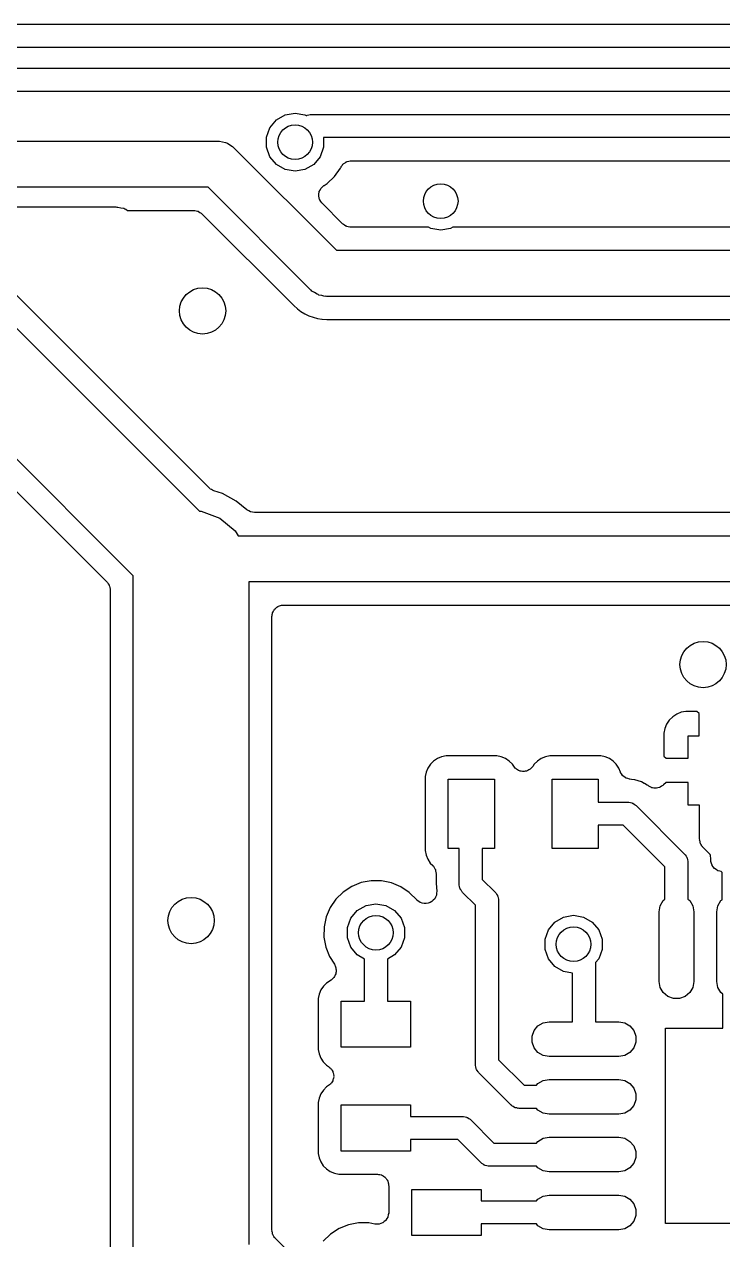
# Model space of a CAD drawing. Extents: x 69.6 to 139.6, y -158 to -61.
# Drawn here: x 82.06 to 88.1, y -107.99 to -97.47 of the extents above; entities that cross this region are included whole.
import ezdxf

# ---------------------------------------------------------------- set-up
doc = ezdxf.new("R2010")
doc.units = 0
doc.header["$MEASUREMENT"] = 0
doc.layers.add('BLACK', color=7, linetype='CONTINUOUS')

msp = doc.modelspace()

# ---------------------------------------------------------------- linework, layer by layer
at = {"layer": 'Black'}
for p, q in [((78.4214, -97.47), (106.063, -97.47)), ((106.162, -97.67), (78.38, -97.67)), ((80.575, -97.85), (100.375, -97.85)), ((100.334, -98.05), (80.6971, -98.05)), ((84.1827, -98.3645), (84.2387, -98.2978)), ((84.2387, -98.2978), (84.3142, -98.2542)), ((84.3142, -98.2542), (84.4, -98.239)), ((84.4, -98.239), (84.4858, -98.2542)), ((84.4858, -98.2542), (84.4964, -98.2603)), ((84.4964, -98.2603), (84.4977, -98.2594)), ((84.4977, -98.2594), (84.502, -98.2582)), ((84.502, -98.2582), (84.5058, -98.256)), ((84.5058, -98.256), (84.5187, -98.2538)), ((84.5187, -98.2538), (84.5313, -98.2504)), ((84.5313, -98.2504), (84.5357, -98.2508)), ((84.5357, -98.2508), (84.54, -98.25)), ((84.54, -98.25), (98.8, -98.25)), ((84.1529, -98.4464), (84.1827, -98.3645)), ((78.9028, -98.48), (83.73, -98.48)), ((83.73, -98.48), (83.7387, -98.4815)), ((83.7387, -98.4815), (83.7474, -98.4808)), ((83.7474, -98.4808), (83.7727, -98.4875)), ((83.7727, -98.4875), (83.7984, -98.4921)), ((83.7984, -98.4921), (83.806, -98.4965)), ((83.806, -98.4965), (83.8145, -98.4987)), ((83.8145, -98.4987), (83.8359, -98.5137)), ((83.8359, -98.5137), (83.8586, -98.5268)), ((83.8586, -98.5268), (83.8642, -98.5335)), ((83.8642, -98.5335), (83.8714, -98.5386)), ((84.1529, -98.5336), (84.1529, -98.4464)), ((84.1827, -98.6155), (84.1529, -98.5336)), ((84.6471, -98.5336), (84.6173, -98.6155)), ((98.7586, -98.45), (84.6471, -98.45)), ((84.6471, -98.45), (84.6471, -98.5336)), ((83.8714, -98.5386), (84.7578, -99.425)), ((84.2387, -98.6822), (84.1827, -98.6155)), ((84.6173, -98.6155), (84.5613, -98.6822)), ((84.3142, -98.7258), (84.2387, -98.6822)), ((84.4, -98.741), (84.3142, -98.7258)), ((84.4858, -98.7258), (84.4, -98.741)), ((84.5613, -98.6822), (84.4858, -98.7258)), ((84.7423, -98.7855), (84.7932, -98.7134)), ((84.7932, -98.7134), (84.795, -98.7093)), ((84.795, -98.7093), (84.7979, -98.705)), ((84.7979, -98.705), (84.7997, -98.7)), ((84.7997, -98.7), (84.8076, -98.6906)), ((84.8076, -98.6906), (84.8144, -98.6805)), ((84.8144, -98.6805), (84.8186, -98.6774)), ((84.8186, -98.6774), (84.822, -98.6734)), ((84.822, -98.6734), (84.8326, -98.6673)), ((84.8326, -98.6673), (84.8425, -98.6601)), ((84.8425, -98.6601), (84.8475, -98.6587)), ((84.8475, -98.6587), (84.8521, -98.656)), ((84.8521, -98.656), (84.8641, -98.6539)), ((84.8641, -98.6539), (84.8759, -98.6505)), ((84.8759, -98.6505), (84.8811, -98.6509)), ((84.8811, -98.6509), (84.8863, -98.65)), ((84.8863, -98.65), (98.5591, -98.65)), ((84.6514, -98.8634), (84.6784, -98.8463)), ((84.6784, -98.8463), (84.7423, -98.7855)), ((83.6472, -98.88), (78.82, -98.88)), ((84.5336, -99.7664), (83.6472, -98.88)), ((84.6051, -98.9521), (84.6071, -98.9371)), ((84.6056, -98.9543), (84.6051, -98.9521)), ((84.6054, -98.9566), (84.6056, -98.9543)), ((84.6071, -98.9371), (84.6084, -98.922)), ((84.6084, -98.922), (84.6094, -98.9199)), ((84.6094, -98.9199), (84.6097, -98.9176)), ((84.6097, -98.9176), (84.6167, -98.9043)), ((84.6167, -98.9043), (84.6231, -98.8905)), ((84.6231, -98.8905), (84.6247, -98.8889)), ((84.6247, -98.8889), (84.6258, -98.8869)), ((84.6258, -98.8869), (84.6369, -98.8767)), ((84.6369, -98.8767), (84.6476, -98.866)), ((84.6476, -98.866), (84.6497, -98.865)), ((84.6497, -98.865), (84.6514, -98.8634)), ((78.6703, -99.05), (82.85, -99.05)), ((82.85, -99.05), (82.8587, -99.0515)), ((82.8587, -99.0515), (82.8674, -99.0508)), ((82.8674, -99.0508), (82.8927, -99.0575)), ((82.8927, -99.0575), (82.9184, -99.0621)), ((84.6093, -98.9712), (84.6054, -98.9566)), ((84.6125, -98.986), (84.6093, -98.9712)), ((84.6138, -98.9879), (84.6125, -98.986)), ((84.6144, -98.9901), (84.6138, -98.9879)), ((84.623, -99.0025), (84.6144, -98.9901)), ((84.6311, -99.0153), (84.623, -99.0025)), ((84.633, -99.0167), (84.6311, -99.0153)), ((84.6343, -99.0186), (84.633, -99.0167)), ((84.8114, -99.1957), (84.6343, -99.0186)), ((82.9184, -99.0621), (82.926, -99.0665)), ((82.926, -99.0665), (82.9345, -99.0687)), ((82.9345, -99.0687), (82.9506, -99.08)), ((82.9506, -99.08), (83.5229, -99.08)), ((83.5229, -99.08), (83.5272, -99.0808)), ((83.5272, -99.0808), (83.5316, -99.0804)), ((83.5316, -99.0804), (83.5442, -99.0838)), ((83.5442, -99.0838), (83.5571, -99.086)), ((83.5571, -99.086), (83.5609, -99.0882)), ((83.5609, -99.0882), (83.5652, -99.0894)), ((83.5652, -99.0894), (83.5759, -99.0969)), ((83.5759, -99.0969), (83.5872, -99.1034)), ((83.5872, -99.1034), (83.59, -99.1068)), ((83.59, -99.1068), (83.5936, -99.1093)), ((83.5936, -99.1093), (84.3887, -99.9044)), ((84.815, -99.1982), (84.8114, -99.1957)), ((84.8178, -99.2016), (84.815, -99.1982)), ((84.8291, -99.2081), (84.8178, -99.2016)), ((84.8398, -99.2156), (84.8291, -99.2081)), ((84.8441, -99.2168), (84.8398, -99.2156)), ((84.8479, -99.219), (84.8441, -99.2168)), ((84.8608, -99.2212), (84.8479, -99.219)), ((84.8734, -99.2246), (84.8608, -99.2212)), ((84.8778, -99.2242), (84.8734, -99.2246)), ((84.8821, -99.225), (84.8778, -99.2242)), ((85.5554, -99.225), (84.8821, -99.225)), ((85.5742, -99.2358), (85.5554, -99.225)), ((85.66, -99.251), (85.5742, -99.2358)), ((85.7458, -99.2358), (85.66, -99.251)), ((85.7646, -99.225), (85.7458, -99.2358)), ((90.0496, -99.225), (85.7646, -99.225)), ((84.7578, -99.425), (90.05, -99.425)), ((83.6559, -101.482), (81.7627, -99.5892)), ((81.6178, -99.7272), (83.5733, -101.683)), ((84.5408, -99.7715), (84.5336, -99.7664)), ((84.5464, -99.7782), (84.5408, -99.7715)), ((84.5691, -99.7913), (84.5464, -99.7782)), ((84.5905, -99.8063), (84.5691, -99.7913)), ((84.599, -99.8085), (84.5905, -99.8063)), ((84.6066, -99.8129), (84.599, -99.8085)), ((84.6323, -99.8175), (84.6066, -99.8129)), ((84.6576, -99.8242), (84.6323, -99.8175)), ((84.6663, -99.8235), (84.6576, -99.8242)), ((84.675, -99.825), (84.6663, -99.8235)), ((89.9672, -99.825), (84.675, -99.825)), ((84.3887, -99.9044), (84.4206, -99.9306)), ((84.4206, -99.9306), (84.421, -99.931)), ((84.421, -99.931), (84.4214, -99.9313)), ((84.4214, -99.9313), (84.4509, -99.956)), ((84.4509, -99.956), (84.4848, -99.9742)), ((84.4848, -99.9742), (84.4852, -99.9745)), ((84.4852, -99.9745), (84.4857, -99.9747)), ((84.4857, -99.9747), (84.5194, -99.9932)), ((84.5194, -99.9932), (84.5562, -100.004)), ((84.5562, -100.004), (84.5566, -100.005)), ((84.5566, -100.005), (84.5572, -100.005)), ((84.5572, -100.005), (84.5939, -100.016)), ((84.5939, -100.016), (84.6322, -100.02)), ((84.6322, -100.02), (84.6327, -100.02)), ((84.6327, -100.02), (84.6332, -100.02)), ((84.6332, -100.02), (84.674, -100.025)), ((84.674, -100.025), (84.6741, -100.025)), ((84.6741, -100.025), (84.6753, -100.025)), ((84.6753, -100.025), (89.8429, -100.025)), ((83, -102.241), (81.1693, -100.41)), ((81.1158, -100.639), (82.7707, -102.294)), ((83.6615, -101.486), (83.6559, -101.482)), ((83.6662, -101.491), (83.6615, -101.486)), ((83.6757, -101.496), (83.6662, -101.491)), ((83.6844, -101.502), (83.6757, -101.496)), ((83.691, -101.504), (83.6844, -101.502)), ((83.6971, -101.507), (83.691, -101.504)), ((83.7711, -101.53), (83.6971, -101.507)), ((83.8912, -101.595), (83.7711, -101.53)), ((83.5733, -101.683), (83.5868, -101.683)), ((83.5868, -101.683), (83.75, -101.742)), ((83.984, -101.672), (83.8912, -101.595)), ((83.9988, -101.68), (83.984, -101.672)), ((84.0135, -101.689), (83.9988, -101.68)), ((84.0139, -101.689), (84.0135, -101.689)), ((84.0142, -101.689), (84.0139, -101.689)), ((84.031, -101.692), (84.0142, -101.689)), ((83.75, -101.742), (83.883, -101.854)), ((84.0477, -101.695), (84.031, -101.692)), ((90.864, -101.695), (84.0477, -101.695)), ((83.883, -101.854), (83.9068, -101.895)), ((83.9068, -101.895), (91.2387, -101.895)), ((82.7707, -102.294), (82.7732, -102.298)), ((82.7732, -102.298), (82.7766, -102.301)), ((82.7766, -102.301), (82.7831, -102.312)), ((82.7831, -102.312), (82.7906, -102.323)), ((83, -108.235), (83, -102.241)), ((91.137, -102.295), (84, -102.295)), ((84, -102.295), (84, -108.028)), ((82.7906, -102.323), (82.7918, -102.327)), ((82.7918, -102.327), (82.794, -102.331)), ((82.794, -102.331), (82.7962, -102.344)), ((82.7962, -102.344), (82.7996, -102.356)), ((82.7996, -102.356), (82.7992, -102.361)), ((82.7992, -102.361), (82.8, -102.365)), ((82.8, -102.365), (82.8, -108.23)), ((84.219, -102.538), (84.2234, -102.531)), ((84.2234, -102.531), (84.2301, -102.525)), ((84.2301, -102.525), (84.2357, -102.518)), ((84.2357, -102.518), (84.2433, -102.514)), ((84.2433, -102.514), (84.25, -102.508)), ((84.25, -102.508), (84.2582, -102.505)), ((84.2582, -102.505), (84.2658, -102.501)), ((84.2658, -102.501), (84.2744, -102.499)), ((84.2744, -102.499), (84.2826, -102.496)), ((84.2826, -102.496), (84.2914, -102.496)), ((84.2914, -102.496), (84.3, -102.495)), ((84.3, -102.495), (91.0127, -102.495)), ((84.2, -102.595), (84.2015, -102.586)), ((84.2, -107.904), (84.2, -102.595)), ((84.2015, -102.577), (84.2045, -102.569)), ((84.2015, -102.586), (84.2015, -102.577)), ((84.2045, -102.569), (84.206, -102.561)), ((84.206, -102.561), (84.2104, -102.553)), ((84.2104, -102.553), (84.2134, -102.545)), ((84.2134, -102.545), (84.219, -102.538)), ((87.6677, -103.462), (87.6384, -103.491)), ((87.702, -103.439), (87.6677, -103.462)), ((87.74, -103.423), (87.702, -103.439)), ((87.7804, -103.415), (87.74, -103.423)), ((87.8765, -103.415), (87.7804, -103.415)), ((87.8954, -103.434), (87.8765, -103.415)), ((87.8954, -103.625), (87.8954, -103.434)), ((87.5994, -103.563), (87.5912, -103.603)), ((87.6154, -103.525), (87.5994, -103.563)), ((87.6384, -103.491), (87.6154, -103.525)), ((87.5912, -103.603), (87.5908, -103.654)), ((87.5908, -103.654), (87.591, -103.801)), ((87.801, -103.82), (87.801, -103.625)), ((87.801, -103.625), (87.8954, -103.625)), ((85.5712, -103.872), (85.5492, -103.905)), ((85.599, -103.845), (85.5712, -103.872)), ((85.6317, -103.823), (85.599, -103.845)), ((85.6679, -103.808), (85.6317, -103.823)), ((85.7064, -103.8), (85.6679, -103.808)), ((86.0971, -103.8), (85.7064, -103.8)), ((86.1458, -103.8), (86.0971, -103.8)), ((86.1842, -103.808), (86.1458, -103.8)), ((86.2204, -103.823), (86.1842, -103.808)), ((86.2529, -103.845), (86.2204, -103.823)), ((86.2806, -103.873), (86.2529, -103.845)), ((86.2917, -103.89), (86.2806, -103.873)), ((86.2992, -103.898), (86.2917, -103.89)), ((86.3055, -103.907), (86.2992, -103.898)), ((86.4504, -103.898), (86.444, -103.907)), ((86.4579, -103.891), (86.4504, -103.898)), ((86.4703, -103.872), (86.4579, -103.891)), ((86.4982, -103.845), (86.4703, -103.872)), ((86.5308, -103.823), (86.4982, -103.845)), ((86.5671, -103.808), (86.5308, -103.823)), ((86.6056, -103.8), (86.5671, -103.808)), ((86.9963, -103.8), (86.6056, -103.8)), ((87.045, -103.8), (86.9963, -103.8)), ((87.0834, -103.808), (87.045, -103.8)), ((87.1196, -103.823), (87.0834, -103.808)), ((87.1521, -103.845), (87.1196, -103.823)), ((87.1797, -103.873), (87.1521, -103.845)), ((87.2014, -103.906), (87.1797, -103.873)), ((87.591, -103.801), (87.61, -103.82)), ((87.61, -103.82), (87.801, -103.82)), ((85.5262, -103.979), (85.5258, -104.028)), ((85.534, -103.941), (85.5262, -103.979)), ((85.5492, -103.905), (85.534, -103.941)), ((85.726, -104.6), (85.726, -104)), ((85.726, -104), (86.1248, -104)), ((86.1248, -104), (86.1248, -104.6)), ((86.3111, -103.91), (86.3055, -103.907)), ((86.3156, -103.915), (86.3111, -103.91)), ((86.3253, -103.92), (86.3156, -103.915)), ((86.3343, -103.926), (86.3253, -103.92)), ((86.3408, -103.928), (86.3343, -103.926)), ((86.3468, -103.931), (86.3408, -103.928)), ((86.3575, -103.932), (86.3468, -103.931)), ((86.368, -103.934), (86.3575, -103.932)), ((86.3746, -103.934), (86.368, -103.934)), ((86.3813, -103.935), (86.3746, -103.934)), ((86.3918, -103.932), (86.3813, -103.935)), ((86.4026, -103.931), (86.3918, -103.932)), ((86.4085, -103.928), (86.4026, -103.931)), ((86.415, -103.926), (86.4085, -103.928)), ((86.424, -103.92), (86.415, -103.926)), ((86.4338, -103.916), (86.424, -103.92)), ((86.4384, -103.911), (86.4338, -103.916)), ((86.444, -103.907), (86.4384, -103.911)), ((86.6252, -104.6), (86.6252, -104)), ((86.6252, -104), (87.024, -104)), ((87.024, -104), (87.024, -104.2)), ((87.2157, -103.941), (87.2014, -103.906)), ((87.2163, -103.942), (87.2157, -103.941)), ((87.2166, -103.943), (87.2163, -103.942)), ((87.2256, -103.956), (87.2166, -103.943)), ((87.2343, -103.97), (87.2256, -103.956)), ((87.2352, -103.971), (87.2343, -103.97)), ((87.2358, -103.972), (87.2352, -103.971)), ((87.2489, -103.981), (87.2358, -103.972)), ((87.2619, -103.991), (87.2489, -103.981)), ((87.2629, -103.992), (87.2619, -103.991)), ((87.2637, -103.992), (87.2629, -103.992)), ((87.2794, -103.997), (87.2637, -103.992)), ((87.295, -104.002), (87.2794, -103.997)), ((87.296, -104.002), (87.295, -104.002)), ((87.2971, -104.002), (87.296, -104.002)), ((87.3112, -104.004), (87.2971, -104.002)), ((85.5258, -104.028), (85.526, -104.619)), ((87.3117, -104.004), (87.3112, -104.004)), ((87.3122, -104.004), (87.3117, -104.004)), ((87.3408, -104.007), (87.3122, -104.004)), ((87.3682, -104.015), (87.3408, -104.007)), ((87.3687, -104.015), (87.3682, -104.015)), ((87.3692, -104.016), (87.3687, -104.015)), ((87.3966, -104.024), (87.3692, -104.016)), ((87.4218, -104.038), (87.3966, -104.024)), ((87.4223, -104.038), (87.4218, -104.038)), ((87.4227, -104.038), (87.4223, -104.038)), ((87.448, -104.052), (87.4227, -104.038)), ((87.454, -104.057), (87.448, -104.052)), ((87.4578, -104.059), (87.454, -104.057)), ((87.4609, -104.062), (87.4578, -104.059)), ((87.4728, -104.068), (87.4609, -104.062)), ((87.4841, -104.074), (87.4728, -104.068)), ((87.4884, -104.075), (87.4841, -104.074)), ((87.4924, -104.077), (87.4884, -104.075)), ((87.5054, -104.078), (87.4924, -104.077)), ((87.5183, -104.08), (87.5054, -104.078)), ((87.5226, -104.079), (87.5183, -104.08)), ((87.527, -104.08), (87.5226, -104.079)), ((87.5396, -104.076), (87.527, -104.08)), ((87.5525, -104.074), (87.5396, -104.076)), ((87.5563, -104.072), (87.5525, -104.074)), ((87.5605, -104.071), (87.5563, -104.072)), ((87.5712, -104.063), (87.5605, -104.071)), ((87.5825, -104.057), (87.5712, -104.063)), ((87.5854, -104.053), (87.5825, -104.057)), ((87.589, -104.051), (87.5854, -104.053)), ((87.6099, -104.03), (87.589, -104.051)), ((87.801, -104.03), (87.6099, -104.03)), ((87.801, -104.225), (87.801, -104.03)), ((87.024, -104.2), (87.28, -104.2)), ((87.28, -104.2), (87.2843, -104.201)), ((87.2843, -104.201), (87.2887, -104.2)), ((87.2887, -104.2), (87.3013, -104.204)), ((87.3013, -104.204), (87.3142, -104.206)), ((87.3142, -104.206), (87.318, -104.208)), ((87.318, -104.208), (87.3223, -104.209)), ((87.3223, -104.209), (87.333, -104.217)), ((87.333, -104.217), (87.3443, -104.223)), ((87.3443, -104.223), (87.3471, -104.227)), ((87.3471, -104.227), (87.3507, -104.229)), ((87.3507, -104.229), (87.7707, -104.649)), ((87.9004, -104.225), (87.801, -104.225)), ((87.9004, -104.52), (87.9004, -104.225)), ((87.2386, -104.4), (87.024, -104.4)), ((87.024, -104.4), (87.024, -104.6)), ((87.6, -104.761), (87.2386, -104.4)), ((87.9012, -104.525), (87.9004, -104.52)), ((87.9008, -104.529), (87.9012, -104.525)), ((87.9042, -104.542), (87.9008, -104.529)), ((85.526, -104.619), (85.5336, -104.658)), ((85.82, -104.6), (85.726, -104.6)), ((85.82, -104.91), (85.82, -104.6)), ((86.1248, -104.6), (86.02, -104.6)), ((86.02, -104.6), (86.02, -104.869)), ((87.024, -104.6), (86.6252, -104.6)), ((87.9065, -104.555), (87.9042, -104.542)), ((87.9086, -104.558), (87.9065, -104.555)), ((87.9098, -104.563), (87.9086, -104.558)), ((87.9173, -104.573), (87.9098, -104.563)), ((87.9238, -104.585), (87.9173, -104.573)), ((87.9272, -104.588), (87.9238, -104.585)), ((87.9297, -104.591), (87.9272, -104.588)), ((87.991, -104.652), (87.9297, -104.591)), ((85.5336, -104.658), (85.5486, -104.694)), ((85.5486, -104.694), (85.5703, -104.727)), ((85.5703, -104.727), (85.591, -104.748)), ((87.7707, -104.649), (87.7732, -104.653)), ((87.7732, -104.653), (87.7766, -104.656)), ((87.7766, -104.656), (87.7831, -104.667)), ((87.7831, -104.667), (87.7906, -104.678)), ((87.7906, -104.678), (87.7918, -104.682)), ((87.7918, -104.682), (87.794, -104.686)), ((87.794, -104.686), (87.7962, -104.699)), ((87.7962, -104.699), (87.7996, -104.711)), ((87.7996, -104.711), (87.7992, -104.716)), ((87.7992, -104.716), (87.8, -104.72)), ((87.8, -104.72), (87.8, -105.039)), ((87.9943, -104.663), (87.991, -104.652)), ((87.9968, -104.692), (87.9943, -104.663)), ((87.9969, -104.692), (87.9968, -104.692)), ((87.9969, -104.693), (87.9969, -104.692)), ((87.9988, -104.712), (87.9969, -104.693)), ((87.999, -104.713), (87.9988, -104.712)), ((87.9989, -104.714), (87.999, -104.713)), ((88.0037, -104.73), (87.9989, -104.714)), ((88.0081, -104.746), (88.0037, -104.73)), ((85.591, -104.748), (85.5934, -104.751)), ((85.5934, -104.751), (85.5966, -104.754)), ((85.5966, -104.754), (85.6032, -104.765)), ((85.6032, -104.765), (85.6108, -104.776)), ((85.6108, -104.776), (85.6119, -104.78)), ((85.6119, -104.78), (85.614, -104.784)), ((85.614, -104.784), (85.6163, -104.797)), ((85.6163, -104.797), (85.6196, -104.81)), ((85.6196, -104.81), (85.6193, -104.814)), ((85.6193, -104.814), (85.62, -104.818)), ((85.62, -104.818), (85.62, -104.905)), ((87.6, -105.039), (87.6, -104.761)), ((88.0086, -104.746), (88.0081, -104.746)), ((88.0089, -104.747), (88.0086, -104.746)), ((88.0187, -104.761), (88.0089, -104.747)), ((88.0283, -104.774), (88.0187, -104.761)), ((88.029, -104.775), (88.0283, -104.774)), ((88.0296, -104.775), (88.029, -104.775)), ((88.0434, -104.784), (88.0296, -104.775)), ((88.057, -104.794), (88.0434, -104.784)), ((88.0578, -104.794), (88.057, -104.794)), ((88.0585, -104.794), (88.0578, -104.794)), ((88.0746, -104.798), (88.0585, -104.794)), ((88.087, -104.801), (88.0746, -104.798)), ((88.095, -104.809), (88.087, -104.801)), ((88.095, -105.044), (88.095, -104.809)), ((84.8905, -104.929), (84.8167, -104.978)), ((84.9723, -104.896), (84.8905, -104.929)), ((85.059, -104.88), (84.9723, -104.896)), ((85.1473, -104.88), (85.059, -104.88)), ((85.2337, -104.898), (85.1473, -104.88)), ((85.3151, -104.932), (85.2337, -104.898)), ((85.3882, -104.982), (85.3151, -104.932)), ((85.62, -104.905), (85.6231, -104.937)), ((85.6231, -104.937), (85.6231, -104.938)), ((85.6231, -104.938), (85.6232, -104.938)), ((85.6232, -104.938), (85.626, -104.97)), ((85.8208, -104.914), (85.82, -104.91)), ((85.8204, -104.919), (85.8208, -104.914)), ((85.8238, -104.931), (85.8204, -104.919)), ((85.826, -104.944), (85.8238, -104.931)), ((85.8282, -104.948), (85.826, -104.944)), ((85.8294, -104.952), (85.8282, -104.948)), ((86.02, -104.869), (86.1307, -104.979)), ((84.7536, -105.039), (84.7038, -105.112)), ((84.8167, -104.978), (84.7536, -105.039)), ((85.4555, -105.049), (85.3882, -104.982)), ((85.4556, -105.049), (85.4555, -105.049)), ((85.4557, -105.05), (85.4556, -105.049)), ((85.4699, -105.059), (85.4557, -105.05)), ((85.5959, -105.049), (85.5838, -105.061)), ((85.6081, -105.036), (85.5959, -105.049)), ((85.6082, -105.036), (85.6081, -105.036)), ((85.6083, -105.036), (85.6082, -105.036)), ((85.6155, -105.021), (85.6083, -105.036)), ((85.6229, -105.005), (85.6155, -105.021)), ((85.623, -105.005), (85.6229, -105.005)), ((85.6229, -105.005), (85.6229, -105.005)), ((85.6245, -104.988), (85.623, -105.005)), ((85.6261, -104.97), (85.6245, -104.988)), ((85.626, -104.97), (85.626, -104.97)), ((85.626, -104.97), (85.6261, -104.97)), ((85.8369, -104.963), (85.8294, -104.952)), ((85.8434, -104.974), (85.8369, -104.963)), ((85.8468, -104.977), (85.8434, -104.974)), ((85.8493, -104.981), (85.8468, -104.977)), ((85.96, -105.091), (85.8493, -104.981)), ((86.1307, -104.979), (86.1332, -104.983)), ((86.1332, -104.983), (86.1366, -104.986)), ((86.1366, -104.986), (86.1431, -104.997)), ((86.1431, -104.997), (86.1506, -105.008)), ((86.1506, -105.008), (86.1518, -105.012)), ((86.1518, -105.012), (86.154, -105.016)), ((86.154, -105.016), (86.1562, -105.029)), ((86.1562, -105.029), (86.1596, -105.041)), ((86.1596, -105.041), (86.1592, -105.046)), ((86.1592, -105.046), (86.16, -105.05)), ((86.16, -105.05), (86.16, -106.429)), ((87.559, -105.097), (87.5851, -105.052)), ((87.5851, -105.052), (87.6, -105.039)), ((87.8, -105.039), (87.8149, -105.052)), ((87.8149, -105.052), (87.841, -105.097)), ((88.059, -105.097), (88.0851, -105.052)), ((88.0851, -105.052), (88.095, -105.044)), ((84.7038, -105.112), (84.669, -105.193)), ((84.8827, -105.205), (84.9387, -105.138)), ((84.9387, -105.138), (85.0142, -105.094)), ((85.0142, -105.094), (85.1, -105.079)), ((85.1, -105.079), (85.1858, -105.094)), ((85.1858, -105.094), (85.2613, -105.138)), ((85.2613, -105.138), (85.3173, -105.205)), ((85.4838, -105.069), (85.4699, -105.059)), ((85.484, -105.069), (85.4838, -105.069)), ((85.4841, -105.069), (85.484, -105.069)), ((85.5009, -105.074), (85.4841, -105.069)), ((85.5173, -105.078), (85.5009, -105.074)), ((85.5175, -105.078), (85.5173, -105.078)), ((85.5177, -105.078), (85.5175, -105.078)), ((85.5348, -105.077), (85.5177, -105.078)), ((85.552, -105.075), (85.5348, -105.077)), ((85.5521, -105.075), (85.552, -105.075)), ((85.5523, -105.075), (85.5521, -105.075)), ((85.5679, -105.068), (85.5523, -105.075)), ((85.5835, -105.061), (85.5679, -105.068)), ((85.5836, -105.061), (85.5835, -105.061)), ((85.5838, -105.061), (85.5836, -105.061)), ((85.96, -106.47), (85.96, -105.091)), ((87.55, -105.148), (87.559, -105.097)), ((87.55, -105.752), (87.55, -105.148)), ((87.841, -105.097), (87.85, -105.148)), ((87.85, -105.148), (87.85, -105.752)), ((88.05, -105.148), (88.059, -105.097)), ((88.05, -105.752), (88.05, -105.148)), ((84.669, -105.193), (84.6506, -105.28)), ((84.8529, -105.286), (84.8827, -105.205)), ((85.3173, -105.205), (85.3471, -105.286)), ((86.5927, -105.305), (86.6487, -105.238)), ((86.6487, -105.238), (86.7242, -105.194)), ((86.7242, -105.194), (86.81, -105.179)), ((86.81, -105.179), (86.8958, -105.194)), ((86.8958, -105.194), (86.9713, -105.238)), ((86.9713, -105.238), (87.0273, -105.305)), ((84.6506, -105.28), (84.6494, -105.368)), ((84.6494, -105.368), (84.6653, -105.455)), ((84.8529, -105.374), (84.8529, -105.286)), ((85.3471, -105.286), (85.3471, -105.374)), ((86.5629, -105.386), (86.5927, -105.305)), ((87.0273, -105.305), (87.0571, -105.386)), ((84.6653, -105.455), (84.6978, -105.537)), ((84.8827, -105.455), (84.8529, -105.374)), ((84.9387, -105.522), (84.8827, -105.455)), ((85.3173, -105.455), (85.2613, -105.522)), ((85.3471, -105.374), (85.3173, -105.455)), ((86.5629, -105.474), (86.5629, -105.386)), ((86.5927, -105.555), (86.5629, -105.474)), ((87.0571, -105.474), (87.0273, -105.555)), ((87.0571, -105.386), (87.0571, -105.474)), ((84.6978, -105.537), (84.7402, -105.602)), ((85, -105.558), (84.9387, -105.522)), ((85, -105.921), (85, -105.558)), ((85.2613, -105.522), (85.2, -105.558)), ((85.2, -105.558), (85.2, -105.921)), ((86.6487, -105.622), (86.5927, -105.555)), ((87.0273, -105.555), (87, -105.588)), ((84.7402, -105.602), (84.7433, -105.61)), ((84.7433, -105.61), (84.7478, -105.617)), ((84.7478, -105.617), (84.75, -105.626)), ((84.7521, -105.685), (84.7479, -105.693)), ((84.75, -105.626), (84.7536, -105.634)), ((84.753, -105.677), (84.7521, -105.685)), ((84.7553, -105.669), (84.753, -105.677)), ((84.7536, -105.634), (84.754, -105.642)), ((84.754, -105.642), (84.7559, -105.65)), ((84.7559, -105.65), (84.7549, -105.66)), ((84.7549, -105.66), (84.7553, -105.669)), ((86.7242, -105.666), (86.6487, -105.622)), ((86.8, -105.679), (86.7242, -105.666)), ((86.8, -106.1), (86.8, -105.679)), ((87, -105.588), (87, -106.1)), ((84.6733, -105.765), (84.6454, -105.793)), ((84.7115, -105.74), (84.6733, -105.765)), ((84.7173, -105.734), (84.7115, -105.74)), ((84.7241, -105.73), (84.7173, -105.734)), ((84.7298, -105.722), (84.7241, -105.73)), ((84.7366, -105.716), (84.7298, -105.722)), ((84.7402, -105.709), (84.7366, -105.716)), ((84.7451, -105.702), (84.7402, -105.709)), ((84.7479, -105.693), (84.7451, -105.702)), ((87.559, -105.803), (87.55, -105.752)), ((87.85, -105.752), (87.841, -105.803)), ((88.059, -105.803), (88.05, -105.752)), ((84.6083, -105.862), (84.6004, -105.9)), ((84.6235, -105.825), (84.6083, -105.862)), ((84.6454, -105.793), (84.6235, -105.825)), ((87.5851, -105.848), (87.559, -105.803)), ((87.625, -105.882), (87.5851, -105.848)), ((87.674, -105.899), (87.625, -105.882)), ((87.775, -105.882), (87.726, -105.899)), ((87.8149, -105.848), (87.775, -105.882)), ((87.841, -105.803), (87.8149, -105.848)), ((88.0851, -105.848), (88.059, -105.803)), ((88.1, -105.861), (88.0851, -105.848)), ((88.1, -106.155), (88.1, -105.861)), ((84.6004, -105.9), (84.6001, -105.949)), ((84.6001, -105.949), (84.6003, -106.339)), ((84.8003, -106.32), (84.8003, -105.921)), ((84.8003, -105.921), (85, -105.921)), ((85.2, -105.921), (85.3997, -105.921)), ((85.3997, -105.921), (85.3997, -106.32)), ((87.726, -105.899), (87.674, -105.899)), ((86.547, -106.109), (86.5983, -106.1)), ((86.5983, -106.1), (86.8, -106.1)), ((87, -106.1), (87.2017, -106.1)), ((87.2017, -106.1), (87.253, -106.109)), ((86.4506, -106.224), (86.4684, -106.175)), ((86.4684, -106.175), (86.5019, -106.135)), ((86.5019, -106.135), (86.547, -106.109)), ((87.253, -106.109), (87.2981, -106.135)), ((87.2981, -106.135), (87.3316, -106.175)), ((87.3316, -106.175), (87.3494, -106.224)), ((87.605, -107.845), (87.605, -106.155)), ((87.605, -106.155), (88.1, -106.155)), ((86.4506, -106.276), (86.4506, -106.224)), ((86.4684, -106.325), (86.4506, -106.276)), ((87.3494, -106.276), (87.3316, -106.325)), ((87.3494, -106.224), (87.3494, -106.276)), ((84.6003, -106.339), (84.6079, -106.378)), ((84.6079, -106.378), (84.6228, -106.414)), ((84.6228, -106.414), (84.6445, -106.447)), ((85.3997, -106.32), (84.8003, -106.32)), ((86.5019, -106.365), (86.4684, -106.325)), ((86.547, -106.391), (86.5019, -106.365)), ((86.5983, -106.4), (86.547, -106.391)), ((87.2017, -106.4), (86.5983, -106.4)), ((87.253, -106.391), (87.2017, -106.4)), ((87.2981, -106.365), (87.253, -106.391)), ((87.3316, -106.325), (87.2981, -106.365)), ((84.6445, -106.447), (84.6722, -106.475)), ((84.6722, -106.475), (84.6906, -106.487)), ((84.6906, -106.487), (84.6984, -106.495)), ((84.6984, -106.495), (84.7071, -106.501)), ((84.7071, -106.501), (84.7108, -106.507)), ((84.7108, -106.507), (84.7156, -106.511)), ((84.7156, -106.511), (84.7203, -106.521)), ((84.7203, -106.521), (84.7263, -106.53)), ((85.9608, -106.474), (85.96, -106.47)), ((85.9604, -106.479), (85.9608, -106.474)), ((85.9638, -106.491), (85.9604, -106.479)), ((85.966, -106.504), (85.9638, -106.491)), ((85.9682, -106.508), (85.966, -106.504)), ((85.9694, -106.512), (85.9682, -106.508)), ((85.9769, -106.523), (85.9694, -106.512)), ((85.9834, -106.534), (85.9769, -106.523)), ((86.16, -106.429), (86.3814, -106.65)), ((84.7152, -106.629), (84.7104, -106.634)), ((84.72, -106.62), (84.7152, -106.629)), ((84.7261, -106.611), (84.72, -106.62)), ((84.7277, -106.604), (84.7261, -106.611)), ((84.7263, -106.53), (84.7279, -106.536)), ((84.7306, -106.598), (84.7277, -106.604)), ((84.7279, -106.536), (84.7308, -106.542)), ((84.7318, -106.587), (84.7306, -106.598)), ((84.7308, -106.542), (84.732, -106.553)), ((84.7345, -106.577), (84.7318, -106.587)), ((84.732, -106.553), (84.7345, -106.564)), ((84.7345, -106.564), (84.7338, -106.57)), ((84.7338, -106.57), (84.7345, -106.577)), ((85.9868, -106.537), (85.9834, -106.534)), ((85.9893, -106.541), (85.9868, -106.537)), ((86.2693, -106.821), (85.9893, -106.541)), ((86.5019, -106.635), (86.547, -106.609)), ((86.547, -106.609), (86.5983, -106.6)), ((86.5983, -106.6), (87.2017, -106.6)), ((87.2017, -106.6), (87.253, -106.609)), ((87.253, -106.609), (87.2981, -106.635)), ((84.6235, -106.725), (84.6083, -106.761)), ((84.6454, -106.692), (84.6235, -106.725)), ((84.6733, -106.664), (84.6454, -106.692)), ((84.69, -106.653), (84.6733, -106.664)), ((84.6979, -106.646), (84.69, -106.653)), ((84.7066, -106.639), (84.6979, -106.646)), ((84.7104, -106.634), (84.7066, -106.639)), ((86.3814, -106.65), (86.4894, -106.65)), ((86.4894, -106.65), (86.5019, -106.635)), ((87.2981, -106.635), (87.3316, -106.675)), ((87.3316, -106.675), (87.3494, -106.724)), ((87.3494, -106.724), (87.3494, -106.776)), ((84.6004, -106.799), (84.6001, -106.848)), ((84.6083, -106.761), (84.6004, -106.799)), ((84.8003, -107.219), (84.8003, -106.82)), ((84.8003, -106.82), (85.3997, -106.82)), ((85.3997, -106.82), (85.3997, -106.92)), ((86.2729, -106.823), (86.2693, -106.821)), ((86.2757, -106.827), (86.2729, -106.823)), ((86.287, -106.833), (86.2757, -106.827)), ((86.2977, -106.841), (86.287, -106.833)), ((86.302, -106.842), (86.2977, -106.841)), ((86.3058, -106.844), (86.302, -106.842)), ((87.3316, -106.825), (87.2981, -106.865)), ((87.3494, -106.776), (87.3316, -106.825)), ((84.6001, -106.848), (84.6003, -107.239)), ((85.3997, -106.92), (85.8496, -106.92)), ((85.8496, -106.92), (85.8539, -106.92)), ((85.8539, -106.92), (85.8583, -106.92)), ((85.8583, -106.92), (85.8709, -106.923)), ((85.8709, -106.923), (85.8838, -106.926)), ((85.8838, -106.926), (85.8876, -106.928)), ((85.8876, -106.928), (85.8918, -106.929)), ((85.8918, -106.929), (85.9025, -106.936)), ((85.9025, -106.936), (85.9139, -106.943)), ((85.9139, -106.943), (85.9167, -106.946)), ((85.9167, -106.946), (85.9203, -106.949)), ((86.3187, -106.846), (86.3058, -106.844)), ((86.3313, -106.85), (86.3187, -106.846)), ((86.3357, -106.849), (86.3313, -106.85)), ((86.34, -106.85), (86.3357, -106.849)), ((86.4894, -106.85), (86.34, -106.85)), ((86.5019, -106.865), (86.4894, -106.85)), ((86.547, -106.891), (86.5019, -106.865)), ((86.5983, -106.9), (86.547, -106.891)), ((87.2017, -106.9), (86.5983, -106.9)), ((87.253, -106.891), (87.2017, -106.9)), ((87.2981, -106.865), (87.253, -106.891)), ((85.9203, -106.949), (86.1214, -107.15)), ((85.8082, -107.12), (85.3997, -107.12)), ((85.3997, -107.12), (85.3997, -107.219)), ((86.0093, -107.321), (85.8082, -107.12)), ((86.1214, -107.15), (86.4894, -107.15)), ((86.4894, -107.15), (86.5019, -107.135)), ((86.5019, -107.135), (86.547, -107.109)), ((86.547, -107.109), (86.5983, -107.1)), ((86.5983, -107.1), (87.2017, -107.1)), ((87.2017, -107.1), (87.253, -107.109)), ((87.253, -107.109), (87.2981, -107.135)), ((87.2981, -107.135), (87.3316, -107.175)), ((84.6003, -107.239), (84.6079, -107.277)), ((85.3997, -107.219), (84.8003, -107.219)), ((87.3316, -107.175), (87.3494, -107.224)), ((87.3494, -107.224), (87.3494, -107.276)), ((84.6079, -107.277), (84.6228, -107.313)), ((84.6228, -107.313), (84.6445, -107.346)), ((84.6445, -107.346), (84.6722, -107.374)), ((86.0129, -107.323), (86.0093, -107.321)), ((86.0157, -107.327), (86.0129, -107.323)), ((86.027, -107.333), (86.0157, -107.327)), ((86.0377, -107.341), (86.027, -107.333)), ((86.042, -107.342), (86.0377, -107.341)), ((86.0458, -107.344), (86.042, -107.342)), ((86.0587, -107.346), (86.0458, -107.344)), ((86.0713, -107.35), (86.0587, -107.346)), ((86.0757, -107.349), (86.0713, -107.35)), ((86.08, -107.35), (86.0757, -107.349)), ((86.4894, -107.35), (86.08, -107.35)), ((86.5019, -107.365), (86.4894, -107.35)), ((86.547, -107.391), (86.5019, -107.365)), ((87.2981, -107.365), (87.253, -107.391)), ((87.3316, -107.325), (87.2981, -107.365)), ((87.3494, -107.276), (87.3316, -107.325)), ((84.6722, -107.374), (84.7047, -107.396)), ((84.7047, -107.396), (84.7408, -107.411)), ((84.7408, -107.411), (84.7793, -107.419)), ((84.7793, -107.419), (84.828, -107.419)), ((84.828, -107.419), (85.1105, -107.419)), ((85.1105, -107.419), (85.1118, -107.419)), ((85.1118, -107.419), (85.1132, -107.419)), ((85.1132, -107.419), (85.123, -107.421)), ((85.123, -107.421), (85.1285, -107.421)), ((85.1285, -107.421), (85.1341, -107.423)), ((85.1341, -107.423), (85.1447, -107.425)), ((85.1447, -107.425), (85.1459, -107.426)), ((85.1459, -107.426), (85.1472, -107.426)), ((85.1472, -107.426), (85.1558, -107.431)), ((85.1558, -107.431), (85.1611, -107.433)), ((85.1611, -107.433), (85.1657, -107.437)), ((85.1657, -107.437), (85.1748, -107.442)), ((85.1748, -107.442), (85.1757, -107.443)), ((85.1757, -107.443), (85.1768, -107.444)), ((85.1768, -107.444), (85.1829, -107.452)), ((85.1829, -107.452), (85.1875, -107.456)), ((85.1875, -107.456), (85.1907, -107.461)), ((85.1907, -107.461), (85.1972, -107.469)), ((85.1972, -107.469), (85.1976, -107.47)), ((85.1976, -107.47), (85.1984, -107.471)), ((85.1984, -107.471), (85.2014, -107.48)), ((86.5983, -107.4), (86.547, -107.391)), ((87.2017, -107.4), (86.5983, -107.4)), ((87.253, -107.391), (87.2017, -107.4)), ((85.2014, -107.48), (85.2047, -107.486)), ((85.2047, -107.486), (85.2059, -107.493)), ((85.2059, -107.493), (85.209, -107.502)), ((85.209, -107.502), (85.209, -107.503)), ((85.209, -107.503), (85.2095, -107.504)), ((85.2095, -107.504), (85.2092, -107.513)), ((85.2092, -107.513), (85.2105, -107.52)), ((85.2105, -107.52), (85.2101, -107.579)), ((85.4103, -107.95), (85.4103, -107.551)), ((85.4103, -107.551), (86.0097, -107.551)), ((86.0097, -107.551), (86.0097, -107.65)), ((85.2101, -107.579), (85.2102, -107.753)), ((86.0097, -107.65), (86.4894, -107.65)), ((86.4894, -107.65), (86.5019, -107.635)), ((86.5019, -107.635), (86.547, -107.609)), ((86.547, -107.609), (86.5983, -107.6)), ((86.5983, -107.6), (87.2017, -107.6)), ((87.2017, -107.6), (87.253, -107.609)), ((87.253, -107.609), (87.2981, -107.635)), ((87.2981, -107.635), (87.3316, -107.675)), ((87.3316, -107.675), (87.3494, -107.724)), ((85.2034, -107.789), (85.2031, -107.79)), ((85.2041, -107.787), (85.2034, -107.789)), ((85.2069, -107.772), (85.2041, -107.787)), ((85.2101, -107.756), (85.2069, -107.772)), ((85.2102, -107.753), (85.2099, -107.755)), ((85.2099, -107.755), (85.2101, -107.756)), ((87.3494, -107.776), (87.3316, -107.825)), ((87.3494, -107.724), (87.3494, -107.776)), ((84.7805, -107.889), (84.7067, -107.938)), ((84.8623, -107.856), (84.7805, -107.889)), ((84.949, -107.84), (84.8623, -107.856)), ((85.0373, -107.84), (84.949, -107.84)), ((85.09, -107.851), (85.0373, -107.84)), ((85.0915, -107.851), (85.09, -107.851)), ((85.0928, -107.852), (85.0915, -107.851)), ((85.1088, -107.852), (85.0928, -107.852)), ((85.1248, -107.852), (85.1088, -107.852)), ((85.1261, -107.852), (85.1248, -107.852)), ((85.1276, -107.852), (85.1261, -107.852)), ((85.1426, -107.846), (85.1276, -107.852)), ((85.1577, -107.841), (85.1426, -107.846)), ((85.1588, -107.84), (85.1577, -107.841)), ((85.1602, -107.84), (85.1588, -107.84)), ((85.1724, -107.829), (85.1602, -107.84)), ((85.1849, -107.82), (85.1724, -107.829)), ((85.1857, -107.818), (85.1849, -107.82)), ((85.1868, -107.817), (85.1857, -107.818)), ((85.1948, -107.804), (85.1868, -107.817)), ((85.2031, -107.79), (85.1948, -107.804)), ((86.4894, -107.85), (86.0097, -107.85)), ((86.0097, -107.85), (86.0097, -107.95)), ((86.5019, -107.865), (86.4894, -107.85)), ((86.547, -107.891), (86.5019, -107.865)), ((86.5983, -107.9), (86.547, -107.891)), ((87.253, -107.891), (87.2017, -107.9)), ((87.2981, -107.865), (87.253, -107.891)), ((87.3316, -107.825), (87.2981, -107.865)), ((89.1716, -107.845), (87.605, -107.845)), ((84.2008, -107.908), (84.2, -107.904)), ((84.2004, -107.912), (84.2008, -107.908)), ((84.2038, -107.925), (84.2004, -107.912)), ((84.206, -107.938), (84.2038, -107.925)), ((84.2082, -107.942), (84.206, -107.938)), ((84.2094, -107.946), (84.2082, -107.942)), ((84.2169, -107.957), (84.2094, -107.946)), ((84.2234, -107.968), (84.2169, -107.957)), ((84.2268, -107.971), (84.2234, -107.968)), ((84.2293, -107.974), (84.2268, -107.971)), ((84.4093, -108.154), (84.2293, -107.974)), ((84.7067, -107.938), (84.6436, -107.999)), ((86.0097, -107.95), (85.4103, -107.95)), ((87.2017, -107.9), (86.5983, -107.9))]:
    msp.add_line(p, q, dxfattribs=at)
for centre, radius in [((84.4, -98.49), 0.15), ((85.66, -99), 0.15), ((83.6, -99.95), 0.2), ((87.93, -103.01), 0.2), ((83.5, -105.225), 0.2), ((85.1, -105.33), 0.15), ((86.81, -105.43), 0.15)]:
    msp.add_circle(centre, radius, dxfattribs=at)

doc.saveas('drawing.dxf')
